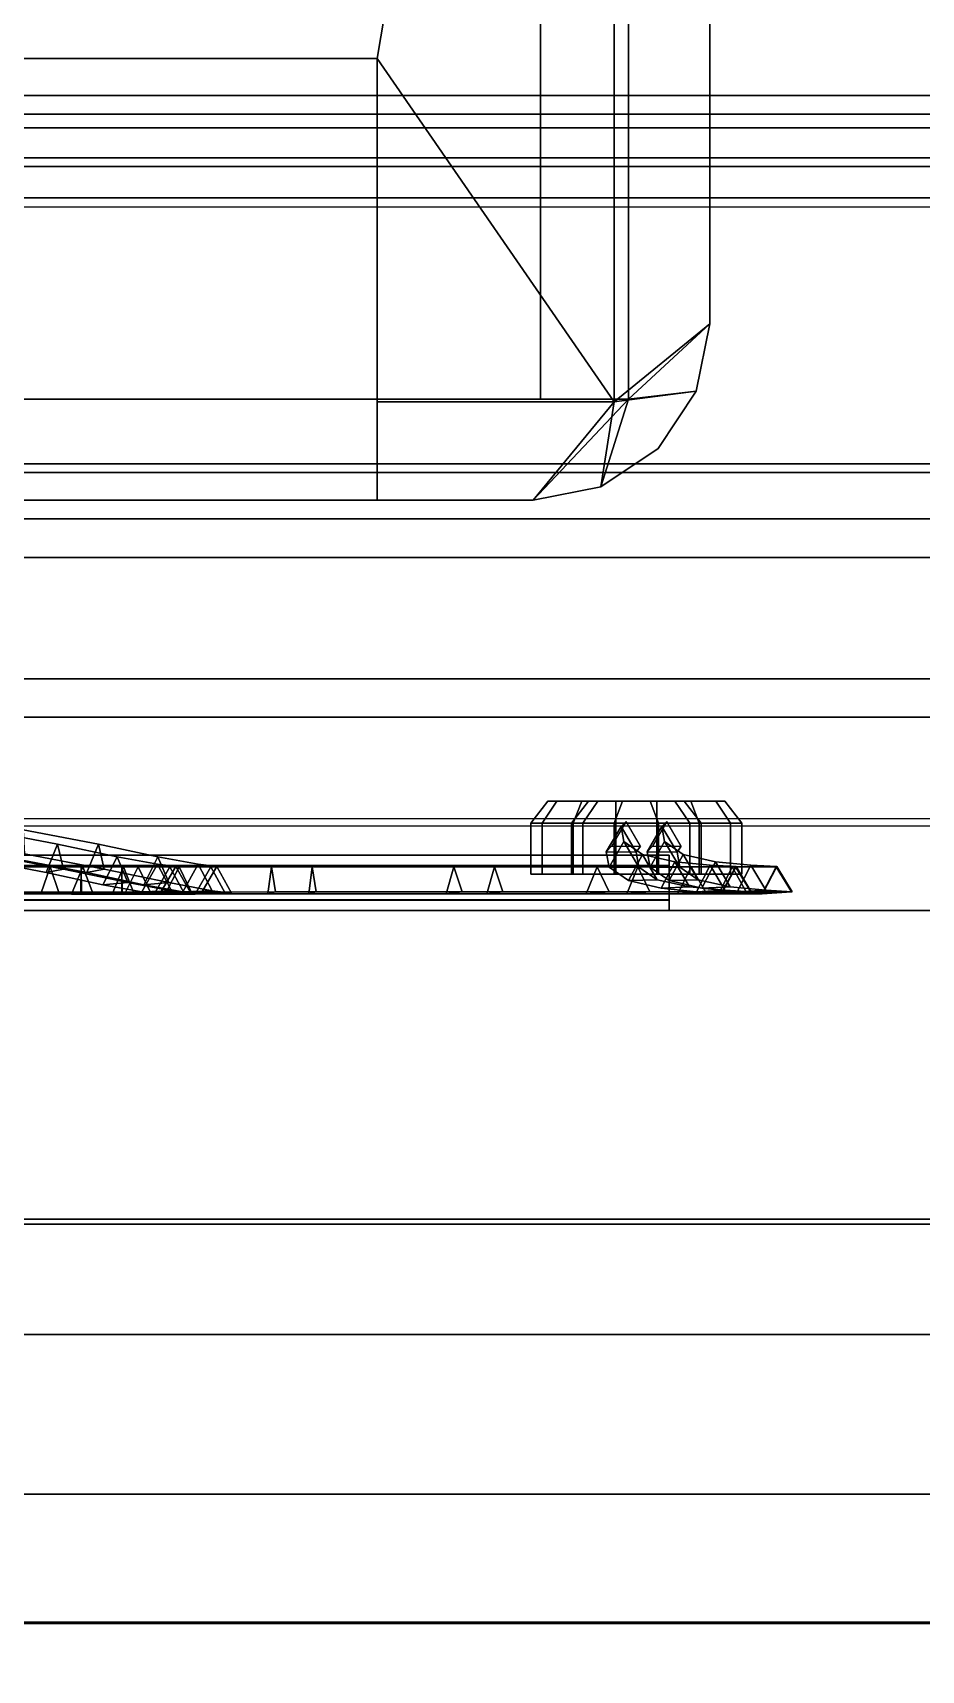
# Model space of a CAD drawing. Extents: x -252 to 252, y 0 to 101.
# Drawn here: x 201.82 to 209.84, y 30.93 to 45.7 of the extents above; entities that cross this region are included whole.
import ezdxf

# ---------------------------------------------------------------- set-up
doc = ezdxf.new("R2010")
doc.units = 0

msp = doc.modelspace()

# ---------------------------------------------------------------- linework, layer by layer
for points in [[(185.876419, 58.108585, -13.257792), (207.066208, 58.108585, -13.257792), (204.926498, 45.471222, -13.257792), (188.016129, 45.471222, -13.257792)], [(207.066208, 42.374153, -13.257792), (204.926498, 45.471222, -13.257792), (207.066208, 58.108585, -13.257792)], [(207.066208, 42.374153, -13.257792), (207.066208, 58.108585, -13.257792), (207.927078, 57.403996, -13.650981), (207.927078, 43.078682, -13.650981)], [(207.193619, 42.398975, -15.005107), (207.927078, 43.078682, -14.871928), (207.927078, 57.403996, -14.871928), (207.193619, 58.112431, -15.005107)], [(207.927078, 43.078682, -14.706149), (207.927078, 57.403996, -14.706149), (207.927078, 57.403996, -14.871928), (207.927078, 43.078682, -14.871928)], [(207.927078, 57.403996, -13.788058), (207.927078, 57.403996, -14.706149), (207.927078, 43.078682, -14.706149), (207.927078, 43.078682, -13.788051)], [(207.927078, 57.403996, -13.650981), (207.927078, 57.403996, -13.788058), (207.927078, 43.078682, -13.788051), (207.927078, 43.078682, -13.650981)], [(206.400009, 57.200001, -15.005107), (206.400009, 42.398975, -15.005107), (207.193619, 42.398975, -15.005107), (207.193619, 57.200001, -15.005107)], [(186.600006, 45.799999, -15.005107), (186.600006, 42.398937, -15.005107), (206.400009, 42.398975, -15.005107), (206.400009, 45.799999, -15.005107)], [(188.016129, 45.471222, -14.077983), (204.926498, 45.471222, -14.077983), (204.926498, 41.486526, -14.077983), (188.016129, 41.486526, -14.077983)], [(204.926498, 45.471222, -13.788058), (188.016129, 45.471222, -13.788058), (188.016129, 45.471222, -13.257792), (204.926498, 45.471222, -13.257792)], [(204.926498, 45.471222, -13.788058), (204.926498, 45.471222, -14.077983), (188.016129, 45.471222, -14.077983), (188.016129, 45.471222, -13.788058)], [(204.926498, 42.374149, -13.257792), (204.926498, 45.471222, -13.257792), (207.066208, 42.374153, -13.257792)], [(204.926498, 41.486526, -13.788058), (204.926498, 41.486526, -14.077983), (204.926498, 45.471222, -14.077983), (204.926498, 45.471222, -13.788058)], [(204.926498, 42.374149, -13.257792), (204.926498, 41.486526, -13.788058), (204.926498, 45.471222, -13.788058), (204.926498, 45.471222, -13.257792)], [(196.708267, 44.969196, -57.490768), (196.708267, 45.137424, -57.851593), (215.007385, 45.137424, -57.851471), (215.007385, 44.969196, -57.490646)], [(196.708267, 45.137424, -57.851593), (196.708267, 44.846302, -58.123047), (215.007385, 44.846302, -58.122925), (215.007385, 45.137424, -57.851471)], [(196.708267, 44.5741, -57.539093), (196.708267, 44.969196, -57.490768), (215.007385, 44.969196, -57.490646), (215.007385, 44.5741, -57.539459)], [(196.708267, 44.846302, -58.123047), (196.708267, 44.498142, -57.930237), (215.007385, 44.498142, -57.930115), (215.007385, 44.846302, -58.122925)], [(196.708267, 44.498142, -57.930237), (196.708267, 44.5741, -57.539093), (215.007385, 44.5741, -57.539459), (215.007385, 44.498142, -57.930115)], [(214.588409, 44.216034, -57.15126), (197.067902, 44.214142, -57.157974), (196.975372, 44.131115, -57.433121), (214.681381, 44.133251, -57.426422)], [(197.067902, 44.214142, -57.157974), (214.588409, 44.216034, -57.15126), (214.588394, 41.816006, -56.42865), (197.068115, 41.814667, -56.434326)], [(214.681381, 41.737545, -56.704742), (214.681381, 44.133251, -57.426422), (196.975372, 44.131115, -57.433121), (196.975372, 41.735958, -56.71048)], [(207.066208, 42.374153, -13.257792), (207.927078, 43.078682, -13.650981), (207.805878, 42.46941, -13.650981)], [(207.193619, 42.398975, -15.005107), (207.805878, 42.46941, -14.871928), (207.927078, 43.078682, -14.871928)], [(207.927078, 43.078682, -13.650981), (207.927078, 43.078682, -13.788051), (207.805878, 42.46941, -13.788051), (207.805878, 42.46941, -13.650981)], [(207.927078, 43.078682, -14.706149), (207.927078, 43.078682, -14.871928), (207.805878, 42.46941, -14.871928), (207.805878, 42.46941, -14.706149)], [(207.927078, 43.078682, -13.788051), (207.927078, 43.078682, -14.706149), (207.805878, 42.46941, -14.706149), (207.805878, 42.46941, -13.788051)], [(207.460739, 41.952839, -14.871928), (207.805878, 42.46941, -14.871928), (207.193619, 42.398975, -15.005107), (206.944214, 41.607716, -14.871928)], [(207.066208, 42.374153, -13.257792), (207.805878, 42.46941, -13.650981), (207.460739, 41.952839, -13.650981), (206.944214, 41.607716, -13.650981)], [(207.805878, 42.46941, -13.650981), (207.805878, 42.46941, -13.788051), (207.460739, 41.952839, -13.788051), (207.460739, 41.952839, -13.650981)], [(207.805878, 42.46941, -14.706149), (207.805878, 42.46941, -14.871928), (207.460739, 41.952839, -14.871928), (207.460739, 41.952839, -14.706149)], [(207.805878, 42.46941, -13.788051), (207.805878, 42.46941, -14.706149), (207.460739, 41.952839, -14.706149), (207.460739, 41.952839, -13.788051)], [(186.607712, 41.486526, -14.871928), (206.334915, 41.486526, -14.871928), (207.193619, 42.398975, -15.005107), (185.749023, 42.398937, -15.005107)], [(206.334915, 41.486526, -13.650981), (204.926498, 41.486526, -13.650981), (204.926498, 42.374149, -13.257792), (207.066208, 42.374153, -13.257792)], [(204.926498, 41.486526, -13.788058), (204.926498, 42.374149, -13.257792), (204.926498, 41.486526, -13.650981)], [(206.334915, 41.486526, -14.871928), (206.944214, 41.607716, -14.871928), (207.193619, 42.398975, -15.005107)], [(206.334915, 41.486526, -13.650981), (207.066208, 42.374153, -13.257792), (206.944214, 41.607716, -13.650981)], [(214.588394, 41.816006, -56.42865), (214.588394, 38.61351, -55.571198), (197.068115, 38.612377, -55.577393), (197.068115, 41.814667, -56.434326)], [(207.460739, 41.952839, -13.650981), (207.460739, 41.952839, -13.788051), (206.944214, 41.607716, -13.788051), (206.944214, 41.607716, -13.650981)], [(207.460739, 41.952839, -14.706149), (207.460739, 41.952839, -14.871928), (206.944214, 41.607716, -14.871928), (206.944214, 41.607716, -14.706149)], [(207.460739, 41.952839, -13.788051), (207.460739, 41.952839, -14.706149), (206.944214, 41.607716, -14.706149), (206.944214, 41.607716, -13.788051)], [(196.975372, 38.54586, -55.857483), (214.681381, 38.547199, -55.8517), (214.681381, 41.737545, -56.704742), (196.975372, 41.735958, -56.71048)], [(206.334915, 41.486526, -13.650981), (206.944214, 41.607716, -13.650981), (206.944214, 41.607716, -13.788051), (206.334915, 41.486526, -13.788058)], [(206.944214, 41.607716, -14.706149), (206.944214, 41.607716, -14.871928), (206.334915, 41.486526, -14.871928), (206.334915, 41.486526, -14.706149)], [(206.334915, 41.486526, -13.788058), (206.944214, 41.607716, -13.788051), (206.944214, 41.607716, -14.706149), (206.334915, 41.486526, -14.706149)], [(186.607712, 41.486526, -14.871928), (186.901794, 41.486526, -14.706149), (206.040833, 41.486526, -14.706149), (206.334915, 41.486526, -14.871928)], [(186.901794, 41.486526, -14.706149), (188.016129, 41.486526, -14.077983), (204.926498, 41.486526, -14.077983), (206.040833, 41.486526, -14.706149)], [(204.926498, 41.486526, -13.788058), (204.926498, 41.486526, -13.650981), (206.334915, 41.486526, -13.650981), (206.334915, 41.486526, -13.788058)], [(206.334915, 41.486526, -13.788058), (206.040833, 41.486526, -14.706149), (204.926498, 41.486526, -14.077983), (204.926498, 41.486526, -13.788058)], [(206.334915, 41.486526, -14.871928), (206.040833, 41.486526, -14.706149), (206.334915, 41.486526, -14.706149)], [(206.040833, 41.486526, -14.706149), (206.334915, 41.486526, -13.788058), (206.334915, 41.486526, -14.706149)], [(173.486786, 41.317383, 217.815475), (173.486786, 41.317383, 200.198975), (240.904663, 41.317383, 200.198944), (240.904663, 41.317383, 217.815399)], [(173.486786, 41.317383, 217.815475), (240.904663, 41.317383, 217.815399), (240.904663, 39.528076, 217.815399), (173.486786, 39.528076, 217.815475)], [(173.486786, 41.317383, 200.198975), (173.486786, 40.969849, 199.696564), (240.904663, 40.969849, 199.696655), (240.904663, 41.317383, 200.198944)], [(240.904663, 39.87561, 199.696655), (240.904663, 40.969849, 199.696655), (173.486786, 40.969849, 199.696564), (173.486786, 39.87561, 199.696564)], [(173.486786, 39.87561, 199.696564), (173.486786, 39.528076, 200.198975), (240.904663, 39.528076, 200.198944), (240.904663, 39.87561, 199.696655)], [(240.904663, 39.528076, 217.815399), (240.904663, 39.528076, 200.198944), (173.486786, 39.528076, 200.198975), (173.486786, 39.528076, 217.815475)], [(206.548004, 38.770611, 88.589043), (206.465591, 38.770611, 89.024956), (206.311035, 38.573524, 89.024956), (206.414154, 38.573524, 88.479546)], [(206.465591, 38.770611, 89.024956), (206.548004, 38.770611, 89.460747), (206.414154, 38.573524, 89.570366), (206.311035, 38.573524, 89.024956)], [(206.548004, 38.770611, 89.460747), (206.773163, 38.770611, 89.779961), (206.695877, 38.573524, 89.969536), (206.414154, 38.573524, 89.570366)], [(206.773163, 38.770611, 88.269951), (206.548004, 38.770611, 88.589043), (206.414154, 38.573524, 88.479546), (206.695877, 38.573524, 88.080254)], [(207.080719, 38.770611, 88.15313), (206.465591, 38.770611, 89.024956), (206.548004, 38.770611, 88.589043)], [(207.080719, 38.770611, 88.15313), (206.548004, 38.770611, 89.460747), (206.465591, 38.770611, 89.024956)], [(207.080719, 38.770611, 88.15313), (206.773163, 38.770611, 89.779961), (206.548004, 38.770611, 89.460747)], [(207.080719, 38.770611, 88.15313), (206.548004, 38.770611, 88.589043), (206.773163, 38.770611, 88.269951)], [(206.915924, 38.770611, -193.215836), (206.833511, 38.770611, -192.779922), (206.678955, 38.573524, -192.779922), (206.782074, 38.573524, -193.325333)], [(206.833511, 38.770611, -192.779922), (206.915924, 38.770611, -192.344131), (206.782074, 38.573524, -192.234512), (206.678955, 38.573524, -192.779922)], [(206.773163, 38.770611, 89.779961), (207.080719, 38.770611, 89.89666), (207.080719, 38.573524, 90.115654), (206.695877, 38.573524, 89.969536)], [(207.080719, 38.770611, 88.15313), (206.773163, 38.770611, 88.269951), (206.695877, 38.573524, 88.080254), (207.080719, 38.573524, 87.934135)], [(207.080719, 38.770611, 88.15313), (207.080719, 38.770611, 89.89666), (206.773163, 38.770611, 89.779961)], [(206.915924, 38.770611, -192.344131), (207.141083, 38.770611, -192.024918), (207.063797, 38.573524, -191.835342), (206.782074, 38.573524, -192.234512)], [(207.141083, 38.770611, -193.534927), (206.915924, 38.770611, -193.215836), (206.782074, 38.573524, -193.325333), (207.063797, 38.573524, -193.724625)], [(207.448639, 38.770611, -193.651749), (206.833511, 38.770611, -192.779922), (206.915924, 38.770611, -193.215836)], [(207.448639, 38.770611, -193.651749), (206.915924, 38.770611, -192.344131), (206.833511, 38.770611, -192.779922)], [(207.448639, 38.770611, -193.651749), (207.141083, 38.770611, -192.024918), (206.915924, 38.770611, -192.344131)], [(207.448639, 38.770611, -193.651749), (206.915924, 38.770611, -193.215836), (207.141083, 38.770611, -193.534927)], [(207.141083, 38.770611, -192.024918), (207.448639, 38.770611, -191.908218), (207.448639, 38.573524, -191.689224), (207.063797, 38.573524, -191.835342)], [(207.448639, 38.770611, -193.651749), (207.141083, 38.770611, -193.534927), (207.063797, 38.573524, -193.724625), (207.448639, 38.573524, -193.870743)], [(207.080719, 38.770611, 88.15313), (207.38829, 38.770611, 89.779961), (207.080719, 38.770611, 89.89666)], [(207.080719, 38.770611, 88.15313), (207.613434, 38.770611, 89.460747), (207.38829, 38.770611, 89.779961)], [(207.080719, 38.770611, 88.15313), (207.695847, 38.770611, 89.024956), (207.613434, 38.770611, 89.460747)], [(207.080719, 38.770611, 88.15313), (207.613434, 38.770611, 88.589043), (207.695847, 38.770611, 89.024956)], [(207.080719, 38.770611, 88.15313), (207.38829, 38.770611, 88.269951), (207.613434, 38.770611, 88.589043)], [(207.080719, 38.770611, 89.89666), (207.38829, 38.770611, 89.779961), (207.465561, 38.573524, 89.969536), (207.080719, 38.573524, 90.115654)], [(207.38829, 38.770611, 88.269951), (207.080719, 38.770611, 88.15313), (207.080719, 38.573524, 87.934135), (207.465561, 38.573524, 88.080254)], [(207.448639, 38.770611, -193.651749), (207.448639, 38.770611, -191.908218), (207.141083, 38.770611, -192.024918)], [(207.38829, 38.770611, 89.779961), (207.613434, 38.770611, 89.460747), (207.747284, 38.573524, 89.570366), (207.465561, 38.573524, 89.969536)], [(207.613434, 38.770611, 88.589043), (207.38829, 38.770611, 88.269951), (207.465561, 38.573524, 88.080254), (207.747284, 38.573524, 88.479546)], [(207.448639, 38.770611, -193.651749), (207.75621, 38.770611, -192.024918), (207.448639, 38.770611, -191.908218)], [(207.448639, 38.770611, -193.651749), (207.981354, 38.770611, -192.344131), (207.75621, 38.770611, -192.024918)], [(207.448639, 38.770611, -193.651749), (208.063766, 38.770611, -192.779922), (207.981354, 38.770611, -192.344131)], [(207.448639, 38.770611, -193.651749), (207.981354, 38.770611, -193.215836), (208.063766, 38.770611, -192.779922)], [(207.448639, 38.770611, -193.651749), (207.75621, 38.770611, -193.534927), (207.981354, 38.770611, -193.215836)], [(207.448639, 38.770611, -191.908218), (207.75621, 38.770611, -192.024918), (207.833481, 38.573524, -191.835342), (207.448639, 38.573524, -191.689224)], [(207.75621, 38.770611, -193.534927), (207.448639, 38.770611, -193.651749), (207.448639, 38.573524, -193.870743), (207.833481, 38.573524, -193.724625)], [(207.613434, 38.770611, 89.460747), (207.695847, 38.770611, 89.024956), (207.850403, 38.573524, 89.024956), (207.747284, 38.573524, 89.570366)], [(207.695847, 38.770611, 89.024956), (207.613434, 38.770611, 88.589043), (207.747284, 38.573524, 88.479546), (207.850403, 38.573524, 89.024956)], [(207.75621, 38.770611, -192.024918), (207.981354, 38.770611, -192.344131), (208.115204, 38.573524, -192.234512), (207.833481, 38.573524, -191.835342)], [(207.981354, 38.770611, -193.215836), (207.75621, 38.770611, -193.534927), (207.833481, 38.573524, -193.724625), (208.115204, 38.573524, -193.325333)], [(207.981354, 38.770611, -192.344131), (208.063766, 38.770611, -192.779922), (208.218323, 38.573524, -192.779922), (208.115204, 38.573524, -192.234512)], [(208.063766, 38.770611, -192.779922), (207.981354, 38.770611, -193.215836), (208.115204, 38.573524, -193.325333), (208.218323, 38.573524, -192.779922)], [(197.068115, 38.612377, -55.577393), (214.588394, 38.61351, -55.571198), (214.588394, 34.998692, -54.823166), (197.068115, 34.998444, -54.829407)], [(206.414154, 38.573524, 88.479546), (206.311035, 38.573524, 89.024956), (206.311035, 38.113434, 89.024956), (206.414154, 38.113434, 88.479546)], [(206.311035, 38.573524, 89.024956), (206.414154, 38.573524, 89.570366), (206.414154, 38.113434, 89.570366), (206.311035, 38.113434, 89.024956)], [(206.414154, 38.573524, 89.570366), (206.695877, 38.573524, 89.969536), (206.695877, 38.113434, 89.969536), (206.414154, 38.113434, 89.570366)], [(206.695877, 38.573524, 88.080254), (206.414154, 38.573524, 88.479546), (206.414154, 38.113434, 88.479546), (206.695877, 38.113434, 88.080254)], [(206.782074, 38.573524, -193.325333), (206.678955, 38.573524, -192.779922), (206.678955, 38.113434, -192.779922), (206.782074, 38.113434, -193.325333)], [(206.678955, 38.573524, -192.779922), (206.782074, 38.573524, -192.234512), (206.782074, 38.113434, -192.234512), (206.678955, 38.113434, -192.779922)], [(206.695877, 38.573524, 89.969536), (207.080719, 38.573524, 90.115654), (207.080719, 38.113434, 90.115654), (206.695877, 38.113434, 89.969536)], [(207.080719, 38.573524, 87.934135), (206.695877, 38.573524, 88.080254), (206.695877, 38.113434, 88.080254), (207.080719, 38.113434, 87.934135)], [(206.782074, 38.573524, -192.234512), (207.063797, 38.573524, -191.835342), (207.063797, 38.113434, -191.835342), (206.782074, 38.113434, -192.234512)], [(207.063797, 38.573524, -193.724625), (206.782074, 38.573524, -193.325333), (206.782074, 38.113434, -193.325333), (207.063797, 38.113434, -193.724625)], [(207.041321, 38.364655, 88.113701), (206.993713, 38.31295, 87.202324), (207.12738, 38.542595, 87.179863), (207.172852, 38.587914, 88.105644)], [(207.063797, 38.573524, -191.835342), (207.448639, 38.573524, -191.689224), (207.448639, 38.113434, -191.689224), (207.063797, 38.113434, -191.835342)], [(207.448639, 38.573524, -193.870743), (207.063797, 38.573524, -193.724625), (207.063797, 38.113434, -193.724625), (207.448639, 38.113434, -193.870743)], [(207.080719, 38.573524, 90.115654), (207.465561, 38.573524, 89.969536), (207.465561, 38.113434, 89.969536), (207.080719, 38.113434, 90.115654)], [(207.465561, 38.573524, 88.080254), (207.080719, 38.573524, 87.934135), (207.080719, 38.113434, 87.934135), (207.465561, 38.113434, 88.080254)], [(207.172852, 38.587914, 88.105644), (207.12738, 38.542595, 87.179863), (207.26474, 38.311565, 87.19622), (207.302094, 38.365959, 88.108208)], [(207.409241, 38.364655, -193.691177), (207.361633, 38.31295, -194.602554), (207.4953, 38.542595, -194.625015), (207.540771, 38.587914, -193.699234)], [(207.448639, 38.573524, -191.689224), (207.833481, 38.573524, -191.835342), (207.833481, 38.113434, -191.835342), (207.448639, 38.113434, -191.689224)], [(207.833481, 38.573524, -193.724625), (207.448639, 38.573524, -193.870743), (207.448639, 38.113434, -193.870743), (207.833481, 38.113434, -193.724625)], [(207.465561, 38.573524, 89.969536), (207.747284, 38.573524, 89.570366), (207.747284, 38.113434, 89.570366), (207.465561, 38.113434, 89.969536)], [(207.747284, 38.573524, 88.479546), (207.465561, 38.573524, 88.080254), (207.465561, 38.113434, 88.080254), (207.747284, 38.113434, 88.479546)], [(207.540771, 38.587914, -193.699234), (207.4953, 38.542595, -194.625015), (207.63266, 38.311565, -194.608658), (207.670013, 38.365959, -193.696671)], [(207.747284, 38.573524, 89.570366), (207.850403, 38.573524, 89.024956), (207.850403, 38.113434, 89.024956), (207.747284, 38.113434, 89.570366)], [(207.850403, 38.573524, 89.024956), (207.747284, 38.573524, 88.479546), (207.747284, 38.113434, 88.479546), (207.850403, 38.113434, 89.024956)], [(207.833481, 38.573524, -191.835342), (208.115204, 38.573524, -192.234512), (208.115204, 38.113434, -192.234512), (207.833481, 38.113434, -191.835342)], [(208.115204, 38.573524, -193.325333), (207.833481, 38.573524, -193.724625), (207.833481, 38.113434, -193.724625), (208.115204, 38.113434, -193.325333)], [(208.115204, 38.573524, -192.234512), (208.218323, 38.573524, -192.779922), (208.218323, 38.113434, -192.779922), (208.115204, 38.113434, -192.234512)], [(208.218323, 38.573524, -192.779922), (208.115204, 38.573524, -193.325333), (208.115204, 38.113434, -193.325333), (208.218323, 38.113434, -192.779922)], [(214.681381, 34.953819, -55.106613), (214.681381, 38.547199, -55.8517), (196.975372, 38.54586, -55.857483), (196.975372, 34.953133, -55.112335)], [(201.289093, 38.251812, 77.263115), (201.362915, 38.51123, 77.171135), (202.040573, 38.381943, 77.420219), (201.9375, 38.126137, 77.500053)], [(201.362915, 38.51123, 77.171135), (201.374191, 38.294968, 77.001457), (202.094177, 38.157505, 77.273918), (202.040573, 38.381943, 77.420219)], [(201.657013, 38.251812, -204.541763), (201.730835, 38.51123, -204.633743), (202.408493, 38.381943, -204.384659), (202.30542, 38.126137, -204.304825)], [(201.730835, 38.51123, -204.633743), (201.742111, 38.294968, -204.803421), (202.462097, 38.157505, -204.53096), (202.408493, 38.381943, -204.384659)], [(206.993713, 38.31295, 87.202324), (207.020782, 38.175133, 86.315727), (207.151108, 38.405895, 86.290947), (207.12738, 38.542595, 87.179863)], [(207.12738, 38.542595, 87.179863), (207.151108, 38.405895, 86.290947), (207.288376, 38.175339, 86.336601), (207.26474, 38.311565, 87.19622)], [(207.361633, 38.31295, -194.602554), (207.388702, 38.175133, -195.489151), (207.519028, 38.405895, -195.513931), (207.4953, 38.542595, -194.625015)], [(207.4953, 38.542595, -194.625015), (207.519028, 38.405895, -195.513931), (207.656296, 38.175339, -195.468277), (207.63266, 38.311565, -194.608658)], [(185.381531, 38.283257, -27.614105), (207.561722, 38.283257, -27.614105), (207.561722, 38.283257, -21.131561), (185.381531, 38.283257, -21.131561)], [(185.381531, 38.190533, -27.769623), (207.561722, 38.190533, -27.769623), (207.561722, 38.283257, -27.614105), (185.381531, 38.283257, -27.614105)], [(207.561722, 38.187382, -20.99411), (185.381531, 38.187382, -20.99411), (185.381531, 38.283257, -21.131561), (207.561722, 38.283257, -21.131561)], [(201.374191, 38.294968, 77.001457), (201.289093, 38.251812, 77.263115), (201.9375, 38.126137, 77.500053), (202.094177, 38.157505, 77.273918)], [(201.742111, 38.294968, -204.803421), (201.657013, 38.251812, -204.541763), (202.30542, 38.126137, -204.304825), (202.462097, 38.157505, -204.53096)], [(201.9375, 38.126137, 77.500053), (202.040573, 38.381943, 77.420219), (202.57756, 38.269661, 77.851677), (202.449921, 38.017204, 77.90966)], [(202.040573, 38.381943, 77.420219), (202.094177, 38.157505, 77.273918), (202.675613, 38.035919, 77.752556), (202.57756, 38.269661, 77.851677)], [(202.30542, 38.126137, -204.304825), (202.408493, 38.381943, -204.384659), (202.94548, 38.269661, -203.953201), (202.817841, 38.017204, -203.895218)], [(202.408493, 38.381943, -204.384659), (202.462097, 38.157505, -204.53096), (203.043533, 38.035919, -204.052322), (202.94548, 38.269661, -203.953201)], [(202.449921, 38.017204, 77.90966), (202.57756, 38.269661, 77.851677), (202.942322, 38.20134, 78.51049), (202.802002, 37.952663, 78.541557)], [(202.57756, 38.269661, 77.851677), (202.675613, 38.035919, 77.752556), (203.067459, 37.962494, 78.464287), (202.942322, 38.20134, 78.51049)], [(202.817841, 38.017204, -203.895218), (202.94548, 38.269661, -203.953201), (203.310242, 38.20134, -203.294388), (203.169922, 37.952663, -203.263321)], [(202.94548, 38.269661, -203.953201), (203.043533, 38.035919, -204.052322), (203.435379, 37.962494, -203.340591), (203.310242, 38.20134, -203.294388)], [(207.302094, 38.365959, 88.108208), (207.26474, 38.311565, 87.19622), (206.993713, 38.31295, 87.202324), (207.041321, 38.364655, 88.113701)], [(207.26474, 38.311565, 87.19622), (207.288376, 38.175339, 86.336601), (207.020782, 38.175133, 86.315727), (206.993713, 38.31295, 87.202324)], [(207.020782, 38.175133, 86.315727), (207.1931, 38.054085, 85.440239), (207.31929, 38.289547, 85.44146), (207.151108, 38.405895, 86.290947)], [(207.151108, 38.405895, 86.290947), (207.31929, 38.289547, 85.44146), (207.453705, 38.060467, 85.500786), (207.288376, 38.175339, 86.336601)], [(207.1931, 38.054085, 85.440239), (207.489304, 37.985306, 84.557671), (207.611328, 38.224304, 84.583183), (207.31929, 38.289547, 85.44146)], [(207.31929, 38.289547, 85.44146), (207.611328, 38.224304, 84.583183), (207.743683, 37.99696, 84.641899), (207.453705, 38.060467, 85.500786)], [(207.670013, 38.365959, -193.696671), (207.63266, 38.311565, -194.608658), (207.361633, 38.31295, -194.602554), (207.409241, 38.364655, -193.691177)], [(207.63266, 38.311565, -194.608658), (207.656296, 38.175339, -195.468277), (207.388702, 38.175133, -195.489151), (207.361633, 38.31295, -194.602554)], [(207.388702, 38.175133, -195.489151), (207.56102, 38.054085, -196.364639), (207.68721, 38.289547, -196.363419), (207.519028, 38.405895, -195.513931)], [(207.519028, 38.405895, -195.513931), (207.68721, 38.289547, -196.363419), (207.821625, 38.060467, -196.304092), (207.656296, 38.175339, -195.468277)], [(207.56102, 38.054085, -196.364639), (207.857224, 37.985306, -197.247208), (207.979248, 38.224304, -197.221695), (207.68721, 38.289547, -196.363419)], [(207.561722, 38.283257, -21.131561), (207.561722, 38.283257, -27.614105), (207.561722, 37.783615, -27.614105), (207.561722, 37.783615, -21.131561)], [(207.561722, 38.190533, -27.769623), (207.561722, 37.876339, -27.769623), (207.561722, 37.783615, -27.614105), (207.561722, 38.283257, -27.614105)], [(207.561722, 37.87949, -20.99411), (207.561722, 38.187382, -20.99411), (207.561722, 38.283257, -21.131561), (207.561722, 37.783615, -21.131561)], [(207.68721, 38.289547, -196.363419), (207.979248, 38.224304, -197.221695), (208.111603, 37.99696, -197.162979), (207.821625, 38.060467, -196.304092)], [(185.381531, 37.876339, -27.769623), (207.561722, 37.876339, -27.769623), (207.561722, 38.190533, -27.769623), (185.381531, 38.190533, -27.769623)], [(185.381531, 38.187382, -20.99411), (207.561722, 38.187382, -20.99411), (207.561722, 37.87949, -20.99411), (185.381531, 37.87949, -20.99411)], [(202.252853, 38.176952, 76.824089), (200.737259, 38.176853, 77.027031), (200.708496, 37.952206, 76.893425), (202.256927, 37.951225, 76.685234)], [(202.251282, 37.936054, 76.952873), (200.769455, 37.934612, 77.15313), (200.737259, 38.176853, 77.027031), (202.252853, 38.176952, 76.824089)], [(202.620773, 38.176952, -204.980789), (201.105179, 38.176853, -204.777847), (201.076416, 37.952206, -204.911453), (202.624847, 37.951225, -205.119644)], [(202.619202, 37.936054, -204.852005), (201.137375, 37.934612, -204.651749), (201.105179, 38.176853, -204.777847), (202.620773, 38.176952, -204.980789)], [(201.890167, 37.935333, -199.564713), (201.973099, 38.178864, -199.4496), (201.287476, 38.17886, -198.992081), (201.202621, 37.93755, -199.100601)], [(201.973099, 38.178864, -199.4496), (202.053345, 37.937588, -199.33754), (201.37471, 37.935085, -198.880264), (201.287476, 38.17886, -198.992081)], [(202.16568, 37.93298, 81.712456), (202.267273, 38.178616, 81.815727), (201.605179, 38.178864, 82.355278), (201.522247, 37.935333, 82.240166)], [(202.267273, 38.178616, 81.815727), (202.359344, 37.939438, 81.913017), (201.685425, 37.937588, 82.467339), (201.605179, 38.178864, 82.355278)], [(202.5336, 37.93298, -200.092422), (202.635193, 38.178616, -199.989151), (201.973099, 38.178864, -199.4496), (201.890167, 37.935333, -199.564713)], [(202.094177, 38.157505, 77.273918), (201.9375, 38.126137, 77.500053), (202.449921, 38.017204, 77.90966), (202.675613, 38.035919, 77.752556)], [(202.635193, 38.178616, -199.989151), (202.727264, 37.939438, -199.891861), (202.053345, 37.937588, -199.33754), (201.973099, 38.178864, -199.4496)], [(202.643234, 37.932457, 81.039482), (202.769348, 38.178543, 81.111748), (202.267273, 38.178616, 81.815727), (202.16568, 37.93298, 81.712456)], [(203.939255, 37.935654, 77.095207), (202.251282, 37.936054, 76.952873), (202.252853, 38.176952, 76.824089), (203.970749, 38.176937, 76.970146)], [(203.970749, 38.176937, 76.970146), (202.252853, 38.176952, 76.824089), (202.256927, 37.951225, 76.685234), (204.007294, 37.95129, 76.836662)], [(202.769348, 38.178543, 81.111748), (202.883316, 37.939632, 81.180473), (202.359344, 37.939438, 81.913017), (202.267273, 38.178616, 81.815727)], [(202.462097, 38.157505, -204.53096), (202.30542, 38.126137, -204.304825), (202.817841, 38.017204, -203.895218), (203.043533, 38.035919, -204.052322)], [(203.011154, 37.932457, -200.765396), (203.137268, 38.178543, -200.69313), (202.635193, 38.178616, -199.989151), (202.5336, 37.93298, -200.092422)], [(204.307175, 37.935654, -204.709671), (202.619202, 37.936054, -204.852005), (202.620773, 38.176952, -204.980789), (204.338669, 38.176937, -204.834732)], [(204.338669, 38.176937, -204.834732), (202.620773, 38.176952, -204.980789), (202.624847, 37.951225, -205.119644), (204.375214, 37.95129, -204.968216)], [(203.137268, 38.178543, -200.69313), (203.251236, 37.939632, -200.624405), (202.727264, 37.939438, -199.891861), (202.635193, 38.178616, -199.989151)], [(202.913803, 37.932774, 80.232841), (203.054642, 38.1786, 80.267143), (202.769348, 38.178543, 81.111748), (202.643234, 37.932457, 81.039482)], [(203.054642, 38.1786, 80.267143), (203.183929, 37.939308, 80.300835), (202.883316, 37.939632, 81.180473), (202.769348, 38.178543, 81.111748)], [(202.802002, 37.952663, 78.541557), (202.942322, 38.20134, 78.51049), (203.109009, 38.180092, 79.360649), (202.964554, 37.93383, 79.361992)], [(202.964554, 37.93383, 79.361992), (203.109009, 38.180092, 79.360649), (203.054642, 38.1786, 80.267143), (202.913803, 37.932774, 80.232841)], [(202.942322, 38.20134, 78.51049), (203.067459, 37.962494, 78.464287), (203.242645, 37.940353, 79.357719), (203.109009, 38.180092, 79.360649)], [(203.281723, 37.932774, -201.572037), (203.422562, 38.1786, -201.537735), (203.137268, 38.178543, -200.69313), (203.011154, 37.932457, -200.765396)], [(203.109009, 38.180092, 79.360649), (203.242645, 37.940353, 79.357719), (203.183929, 37.939308, 80.300835), (203.054642, 38.1786, 80.267143)], [(203.422562, 38.1786, -201.537735), (203.551849, 37.939308, -201.504044), (203.251236, 37.939632, -200.624405), (203.137268, 38.178543, -200.69313)], [(203.169922, 37.952663, -203.263321), (203.310242, 38.20134, -203.294388), (203.476929, 38.180092, -202.444229), (203.332474, 37.93383, -202.442886)], [(203.332474, 37.93383, -202.442886), (203.476929, 38.180092, -202.444229), (203.422562, 38.1786, -201.537735), (203.281723, 37.932774, -201.572037)], [(203.310242, 38.20134, -203.294388), (203.435379, 37.962494, -203.340591), (203.610565, 37.940353, -202.447159), (203.476929, 38.180092, -202.444229)], [(203.476929, 38.180092, -202.444229), (203.610565, 37.940353, -202.447159), (203.551849, 37.939308, -201.504044), (203.422562, 38.1786, -201.537735)], [(205.548309, 37.934353, 77.637688), (203.939255, 37.935654, 77.095207), (203.970749, 38.176937, 76.970146), (205.616211, 38.176834, 77.526604)], [(205.616211, 38.176834, 77.526604), (203.970749, 38.176937, 76.970146), (204.007294, 37.95129, 76.836662), (205.691971, 37.952141, 77.4132)], [(205.916229, 37.934353, -204.167191), (204.307175, 37.935654, -204.709671), (204.338669, 38.176937, -204.834732), (205.984131, 38.176834, -204.278275)], [(205.984131, 38.176834, -204.278275), (204.338669, 38.176937, -204.834732), (204.375214, 37.95129, -204.968216), (206.059891, 37.952141, -204.391678)], [(206.810593, 37.934509, 78.630058), (205.548309, 37.934353, 77.637688), (205.616211, 38.176834, 77.526604), (206.91127, 38.176846, 78.5476)], [(206.91127, 38.176846, 78.5476), (205.616211, 38.176834, 77.526604), (205.691971, 37.952141, 77.4132), (207.020172, 37.952148, 78.465324)], [(207.178513, 37.934509, -203.17482), (205.916229, 37.934353, -204.167191), (205.984131, 38.176834, -204.278275), (207.27919, 38.176846, -203.257278)], [(207.27919, 38.176846, -203.257278), (205.984131, 38.176834, -204.278275), (206.059891, 37.952141, -204.391678), (207.388092, 37.952148, -203.339554)], [(207.640289, 37.935139, 79.922661), (206.810593, 37.934509, 78.630058), (206.91127, 38.176846, 78.5476), (207.76062, 38.176899, 79.874565)], [(207.76062, 38.176899, 79.874565), (206.91127, 38.176846, 78.5476), (207.020172, 37.952148, 78.465324), (207.889694, 37.951778, 79.827202)], [(207.288376, 38.175339, 86.336601), (207.453705, 38.060467, 85.500786), (207.1931, 38.054085, 85.440239), (207.020782, 38.175133, 86.315727)], [(208.008209, 37.935139, -201.882217), (207.178513, 37.934509, -203.17482), (207.27919, 38.176846, -203.257278), (208.12854, 38.176899, -201.930313)], [(208.12854, 38.176899, -201.930313), (207.27919, 38.176846, -203.257278), (207.388092, 37.952148, -203.339554), (208.257614, 37.951778, -201.977676)], [(207.656296, 38.175339, -195.468277), (207.821625, 38.060467, -196.304092), (207.56102, 38.054085, -196.364639), (207.388702, 38.175133, -195.489151)], [(207.489304, 37.985306, 84.557671), (207.807755, 37.952652, 83.597832), (207.930664, 38.192848, 83.627251), (207.611328, 38.224304, 84.583183)], [(207.611328, 38.224304, 84.583183), (207.930664, 38.192848, 83.627251), (208.065002, 37.966454, 83.673271), (207.743683, 37.99696, 84.641899)], [(208.031326, 37.93531, 81.265434), (207.640289, 37.935139, 79.922661), (207.76062, 38.176899, 79.874565), (208.160095, 38.176956, 81.252129)], [(208.160095, 38.176956, 81.252129), (207.76062, 38.176899, 79.874565), (207.889694, 37.951778, 79.827202), (208.297546, 37.951801, 81.242485)], [(207.807755, 37.952652, 83.597832), (208.037903, 37.9389, 82.498711), (208.165329, 38.179916, 82.514091), (207.930664, 38.192848, 83.627251)], [(207.857224, 37.985306, -197.247208), (208.175674, 37.952652, -198.207047), (208.298584, 38.192848, -198.177628), (207.979248, 38.224304, -197.221695)], [(207.930664, 38.192848, 83.627251), (208.165329, 38.179916, 82.514091), (208.302841, 37.954243, 82.537163), (208.065002, 37.966454, 83.673271)], [(207.979248, 38.224304, -197.221695), (208.298584, 38.192848, -198.177628), (208.432922, 37.966454, -198.131607), (208.111603, 37.99696, -197.162979)], [(208.399246, 37.93531, -200.539444), (208.008209, 37.935139, -201.882217), (208.12854, 38.176899, -201.930313), (208.528015, 38.176956, -200.55275)], [(208.037903, 37.9389, 82.498711), (208.031326, 37.93531, 81.265434), (208.160095, 38.176956, 81.252129), (208.165329, 38.179916, 82.514091)], [(208.528015, 38.176956, -200.55275), (208.12854, 38.176899, -201.930313), (208.257614, 37.951778, -201.977676), (208.665466, 37.951801, -200.562393)], [(208.165329, 38.179916, 82.514091), (208.160095, 38.176956, 81.252129), (208.297546, 37.951801, 81.242485), (208.302841, 37.954243, 82.537163)], [(208.175674, 37.952652, -198.207047), (208.405823, 37.9389, -199.306168), (208.533249, 38.179916, -199.290787), (208.298584, 38.192848, -198.177628)], [(208.298584, 38.192848, -198.177628), (208.533249, 38.179916, -199.290787), (208.670761, 37.954243, -199.267715), (208.432922, 37.966454, -198.131607)], [(208.405823, 37.9389, -199.306168), (208.399246, 37.93531, -200.539444), (208.528015, 38.176956, -200.55275), (208.533249, 38.179916, -199.290787)], [(208.533249, 38.179916, -199.290787), (208.528015, 38.176956, -200.55275), (208.665466, 37.951801, -200.562393), (208.670761, 37.954243, -199.267715)], [(202.675613, 38.035919, 77.752556), (202.449921, 38.017204, 77.90966), (202.802002, 37.952663, 78.541557), (203.067459, 37.962494, 78.464287)], [(203.043533, 38.035919, -204.052322), (202.817841, 38.017204, -203.895218), (203.169922, 37.952663, -203.263321), (203.435379, 37.962494, -203.340591)], [(207.080719, 38.113434, 87.934135), (206.414154, 38.113434, 88.479546), (206.311035, 38.113434, 89.024956)], [(207.080719, 38.113434, 87.934135), (206.311035, 38.113434, 89.024956), (206.414154, 38.113434, 89.570366)], [(207.080719, 38.113434, 87.934135), (206.414154, 38.113434, 89.570366), (206.695877, 38.113434, 89.969536)], [(207.080719, 38.113434, 87.934135), (206.695877, 38.113434, 88.080254), (206.414154, 38.113434, 88.479546)], [(207.448639, 38.113434, -193.870743), (206.782074, 38.113434, -193.325333), (206.678955, 38.113434, -192.779922)], [(207.448639, 38.113434, -193.870743), (206.678955, 38.113434, -192.779922), (206.782074, 38.113434, -192.234512)], [(207.080719, 38.113434, 87.934135), (206.695877, 38.113434, 89.969536), (207.080719, 38.113434, 90.115654)], [(207.448639, 38.113434, -193.870743), (206.782074, 38.113434, -192.234512), (207.063797, 38.113434, -191.835342)], [(207.448639, 38.113434, -193.870743), (207.063797, 38.113434, -193.724625), (206.782074, 38.113434, -193.325333)], [(207.448639, 38.113434, -193.870743), (207.063797, 38.113434, -191.835342), (207.448639, 38.113434, -191.689224)], [(207.080719, 38.113434, 87.934135), (207.080719, 38.113434, 90.115654), (207.465561, 38.113434, 89.969536)], [(207.080719, 38.113434, 87.934135), (207.465561, 38.113434, 89.969536), (207.747284, 38.113434, 89.570366)], [(207.080719, 38.113434, 87.934135), (207.747284, 38.113434, 89.570366), (207.850403, 38.113434, 89.024956)], [(207.080719, 38.113434, 87.934135), (207.850403, 38.113434, 89.024956), (207.747284, 38.113434, 88.479546)], [(207.080719, 38.113434, 87.934135), (207.747284, 38.113434, 88.479546), (207.465561, 38.113434, 88.080254)], [(207.453705, 38.060467, 85.500786), (207.743683, 37.99696, 84.641899), (207.489304, 37.985306, 84.557671), (207.1931, 38.054085, 85.440239)], [(207.448639, 38.113434, -193.870743), (207.448639, 38.113434, -191.689224), (207.833481, 38.113434, -191.835342)], [(207.448639, 38.113434, -193.870743), (207.833481, 38.113434, -191.835342), (208.115204, 38.113434, -192.234512)], [(207.448639, 38.113434, -193.870743), (208.115204, 38.113434, -192.234512), (208.218323, 38.113434, -192.779922)], [(207.448639, 38.113434, -193.870743), (208.218323, 38.113434, -192.779922), (208.115204, 38.113434, -193.325333)], [(207.448639, 38.113434, -193.870743), (208.115204, 38.113434, -193.325333), (207.833481, 38.113434, -193.724625)], [(207.743683, 37.99696, 84.641899), (208.065002, 37.966454, 83.673271), (207.807755, 37.952652, 83.597832), (207.489304, 37.985306, 84.557671)], [(207.821625, 38.060467, -196.304092), (208.111603, 37.99696, -197.162979), (207.857224, 37.985306, -197.247208), (207.56102, 38.054085, -196.364639)], [(208.111603, 37.99696, -197.162979), (208.432922, 37.966454, -198.131607), (208.175674, 37.952652, -198.207047), (207.857224, 37.985306, -197.247208)], [(185.381531, 37.87949, -20.99411), (207.561722, 37.87949, -20.99411), (207.561722, 37.783615, -21.131561), (185.381531, 37.783615, -21.131561)], [(207.561722, 37.876339, -27.769623), (185.381531, 37.876339, -27.769623), (185.381531, 37.783615, -27.614105), (207.561722, 37.783615, -27.614105)], [(202.256927, 37.951225, 76.685234), (200.708496, 37.952206, 76.893425), (200.769455, 37.934612, 77.15313), (202.251282, 37.936054, 76.952873)], [(202.624847, 37.951225, -205.119644), (201.076416, 37.952206, -204.911453), (201.137375, 37.934612, -204.651749), (202.619202, 37.936054, -204.852005)], [(202.053345, 37.937588, -199.33754), (201.890167, 37.935333, -199.564713), (201.202621, 37.93755, -199.100601), (201.37471, 37.935085, -198.880264)], [(202.359344, 37.939438, 81.913017), (202.16568, 37.93298, 81.712456), (201.522247, 37.935333, 82.240166), (201.685425, 37.937588, 82.467339)], [(202.727264, 37.939438, -199.891861), (202.5336, 37.93298, -200.092422), (201.890167, 37.935333, -199.564713), (202.053345, 37.937588, -199.33754)], [(202.883316, 37.939632, 81.180473), (202.643234, 37.932457, 81.039482), (202.16568, 37.93298, 81.712456), (202.359344, 37.939438, 81.913017)], [(204.007294, 37.95129, 76.836662), (202.256927, 37.951225, 76.685234), (202.251282, 37.936054, 76.952873), (203.939255, 37.935654, 77.095207)], [(203.251236, 37.939632, -200.624405), (203.011154, 37.932457, -200.765396), (202.5336, 37.93298, -200.092422), (202.727264, 37.939438, -199.891861)], [(204.375214, 37.95129, -204.968216), (202.624847, 37.951225, -205.119644), (202.619202, 37.936054, -204.852005), (204.307175, 37.935654, -204.709671)], [(203.183929, 37.939308, 80.300835), (202.913803, 37.932774, 80.232841), (202.643234, 37.932457, 81.039482), (202.883316, 37.939632, 81.180473)], [(203.067459, 37.962494, 78.464287), (202.802002, 37.952663, 78.541557), (202.964554, 37.93383, 79.361992), (203.242645, 37.940353, 79.357719)], [(203.242645, 37.940353, 79.357719), (202.964554, 37.93383, 79.361992), (202.913803, 37.932774, 80.232841), (203.183929, 37.939308, 80.300835)], [(203.551849, 37.939308, -201.504044), (203.281723, 37.932774, -201.572037), (203.011154, 37.932457, -200.765396), (203.251236, 37.939632, -200.624405)], [(203.435379, 37.962494, -203.340591), (203.169922, 37.952663, -203.263321), (203.332474, 37.93383, -202.442886), (203.610565, 37.940353, -202.447159)], [(203.610565, 37.940353, -202.447159), (203.332474, 37.93383, -202.442886), (203.281723, 37.932774, -201.572037), (203.551849, 37.939308, -201.504044)], [(205.691971, 37.952141, 77.4132), (204.007294, 37.95129, 76.836662), (203.939255, 37.935654, 77.095207), (205.548309, 37.934353, 77.637688)], [(206.059891, 37.952141, -204.391678), (204.375214, 37.95129, -204.968216), (204.307175, 37.935654, -204.709671), (205.916229, 37.934353, -204.167191)], [(207.020172, 37.952148, 78.465324), (205.691971, 37.952141, 77.4132), (205.548309, 37.934353, 77.637688), (206.810593, 37.934509, 78.630058)], [(207.388092, 37.952148, -203.339554), (206.059891, 37.952141, -204.391678), (205.916229, 37.934353, -204.167191), (207.178513, 37.934509, -203.17482)], [(207.889694, 37.951778, 79.827202), (207.020172, 37.952148, 78.465324), (206.810593, 37.934509, 78.630058), (207.640289, 37.935139, 79.922661)], [(208.257614, 37.951778, -201.977676), (207.388092, 37.952148, -203.339554), (207.178513, 37.934509, -203.17482), (208.008209, 37.935139, -201.882217)], [(208.297546, 37.951801, 81.242485), (207.889694, 37.951778, 79.827202), (207.640289, 37.935139, 79.922661), (208.031326, 37.93531, 81.265434)], [(208.065002, 37.966454, 83.673271), (208.302841, 37.954243, 82.537163), (208.037903, 37.9389, 82.498711), (207.807755, 37.952652, 83.597832)], [(208.665466, 37.951801, -200.562393), (208.257614, 37.951778, -201.977676), (208.008209, 37.935139, -201.882217), (208.399246, 37.93531, -200.539444)], [(208.302841, 37.954243, 82.537163), (208.297546, 37.951801, 81.242485), (208.031326, 37.93531, 81.265434), (208.037903, 37.9389, 82.498711)], [(208.432922, 37.966454, -198.131607), (208.670761, 37.954243, -199.267715), (208.405823, 37.9389, -199.306168), (208.175674, 37.952652, -198.207047)], [(208.670761, 37.954243, -199.267715), (208.665466, 37.951801, -200.562393), (208.399246, 37.93531, -200.539444), (208.405823, 37.9389, -199.306168)], [(249.150925, 37.783615, 63.716614), (249.150925, 37.783615, 104.179993), (137.246628, 37.783615, 104.179993), (137.246628, 37.783615, 63.716614)], [(137.246628, 37.783615, 104.179993), (249.150925, 37.783615, 104.179993), (249.150986, 33.95929, 104.179993), (137.246689, 33.95929, 104.168884)], [(249.150925, 37.783615, 63.716614), (137.246628, 37.783615, 63.716614), (137.246689, 33.95929, 63.727722), (249.150986, 33.95929, 63.73877)], [(249.151031, 37.783615, -40.155052), (137.246735, 37.783615, -40.155052), (137.246674, 33.95929, -40.155052), (249.15097, 33.95929, -40.143944)], [(137.246735, 37.783615, 0.308327), (249.151031, 37.783615, 0.308327), (249.15097, 33.95929, 0.297218), (137.246674, 33.95929, 0.286171)], [(137.246735, 37.783615, 0.308327), (137.246735, 37.783615, -40.155052), (249.151031, 37.783615, -40.155052), (249.151031, 37.783615, 0.308327)], [(140.374695, 37.783615, -218.707199), (251.525314, 37.783615, -218.70723), (211.061951, 37.783615, -178.243851), (140.374695, 37.783615, -178.24382)], [(251.522583, 33.95929, -218.704483), (251.525314, 37.783615, -218.70723), (140.374695, 37.783615, -218.707199), (140.374756, 33.95929, -218.696091)], [(211.077377, 33.95929, -178.259293), (140.374756, 33.95929, -178.254959), (140.374695, 37.783615, -178.24382), (211.061951, 37.783615, -178.243851)], [(185.381531, 37.783615, -21.131561), (207.561722, 37.783615, -21.131561), (207.561722, 37.783615, -27.614105), (185.381531, 37.783615, -27.614105)], [(196.975372, 31.350771, -54.71051), (214.681381, 31.3508, -54.704269), (214.681381, 34.953819, -55.106613), (196.975372, 34.953133, -55.112335)], [(214.588394, 34.998692, -54.823166), (214.588593, 31.362648, -54.417297), (197.0681, 31.361679, -54.423523), (197.068115, 34.998444, -54.829407)], [(249.15097, 33.95929, 0.297218), (249.15097, 33.95929, -40.143944), (137.246674, 33.95929, -40.155052), (137.246674, 33.95929, 0.286171)], [(137.246689, 33.95929, 63.727722), (137.246689, 33.95929, 104.168884), (249.150986, 33.95929, 104.179993), (249.150986, 33.95929, 63.73877)], [(251.522583, 33.95929, -218.704483), (140.374756, 33.95929, -218.696091), (140.374756, 33.95929, -178.254959), (211.077377, 33.95929, -178.259293)], [(142.14592, 33.95929, -218.685074), (142.145889, 32.518917, -218.685135), (249.927292, 32.518917, -218.685135), (251.378708, 33.95929, -218.685074)], [(251.367661, 33.95929, -216.914017), (249.927292, 32.518917, -216.914017), (142.145889, 32.518917, -216.913956), (142.145889, 33.95929, -216.913895)], [(249.927292, 32.518917, -216.914017), (249.927292, 32.518917, -218.685135), (142.145889, 32.518917, -218.685135), (142.145889, 32.518917, -216.913956)], [(214.681381, 28.08486, -54.807266), (214.681381, 31.3508, -54.704269), (196.975372, 31.350771, -54.71051), (196.975372, 28.085831, -54.813477)], [(197.0681, 31.361679, -54.423523), (214.588593, 31.362648, -54.417297), (214.588348, 28.05822, -54.521988), (197.067825, 28.057987, -54.528198)]]:
    msp.add_3dface(points)

doc.saveas('drawing.dxf')
